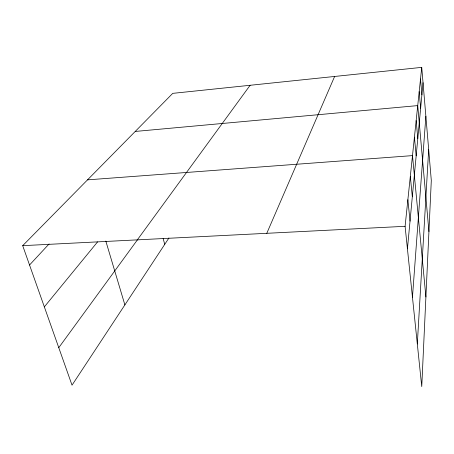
<?xml version="1.0" encoding="UTF-8"?>
<svg xmlns="http://www.w3.org/2000/svg" width="454" height="454" viewBox="0 0 454 454"><rect width="100%" height="100%" fill="white"/><g stroke="black" fill="none" stroke-linecap="round" stroke-linejoin="round"><path stroke-width="0.68" d="M417.317 343.967L428.678 149.468M412.459 297.194L425.869 116.252M407.431 248.803L423.032 82.696M421.732 67.368L431.3 180.471L421.749 386.632L405.093 226.308L421.732 67.368L172.753 93.359L22.7 245.665L72.027 385.168L168.933 237.981M266.787 233.311L334.626 76.459M137.335 239.865L250.12 85.284M58.77 347.673L137.761 239.383M44.344 306.881L97.57 241.891M29.538 265.011L49.111 243.923M135.224 131.45L417.731 105.6L428.934 231.597M87.531 179.858L412.493 155.614L425.903 296.984M22.7 245.665L405.093 226.308M105.822 241.085L124.878 304.889M163.134 238.344L164.711 244.388M407.879 199.703L410.03 221.132M410.325 176.322L412.317 196.764M414.428 137.142L416.159 155.841M416.165 120.56L417.788 138.493M419.19 91.634L420.637 108.177M420.517 78.951L421.885 94.858"/></g></svg>
